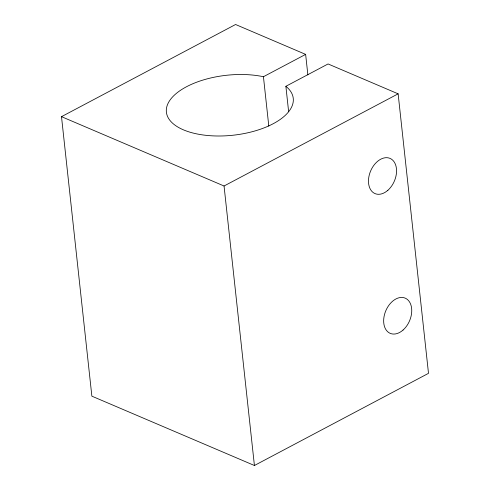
<?xml version="1.0" encoding="UTF-8"?>
<svg xmlns="http://www.w3.org/2000/svg" width="490" height="490" viewBox="0 0 490 490"><rect width="100%" height="100%" fill="white"/><g stroke="black" fill="none" stroke-linecap="round" stroke-linejoin="round"><path stroke-width="0.73" d="M305.638 54.384L263.436 76.722A63.804 30.147 -6.2 0 0 167.684 104.199A63.804 30.147 -6.2 0 0 238.697 134.493A63.804 30.147 -6.2 0 0 285.878 86.295L328.073 63.951L398.131 93.835L428.499 373.337L254.42 465.5L91.869 396.165L61.501 116.663L235.58 24.5L305.638 54.384L307.867 74.89M61.501 116.663L224.053 185.998L398.131 93.835M285.878 86.295L288.598 111.359M263.436 76.722L268.802 126.095M224.053 185.998L254.42 465.5M387.878 190.285A19.141 12.905 -66.9 0 0 391.075 158.925A19.141 12.905 -66.9 0 0 368.59 178.776A19.141 12.905 -66.9 0 0 387.878 190.285M403.062 330.04A19.141 12.905 -66.9 0 0 406.253 298.673A19.141 12.905 -66.9 0 0 383.774 318.531A19.141 12.905 -66.9 0 0 403.062 330.04"/></g></svg>
